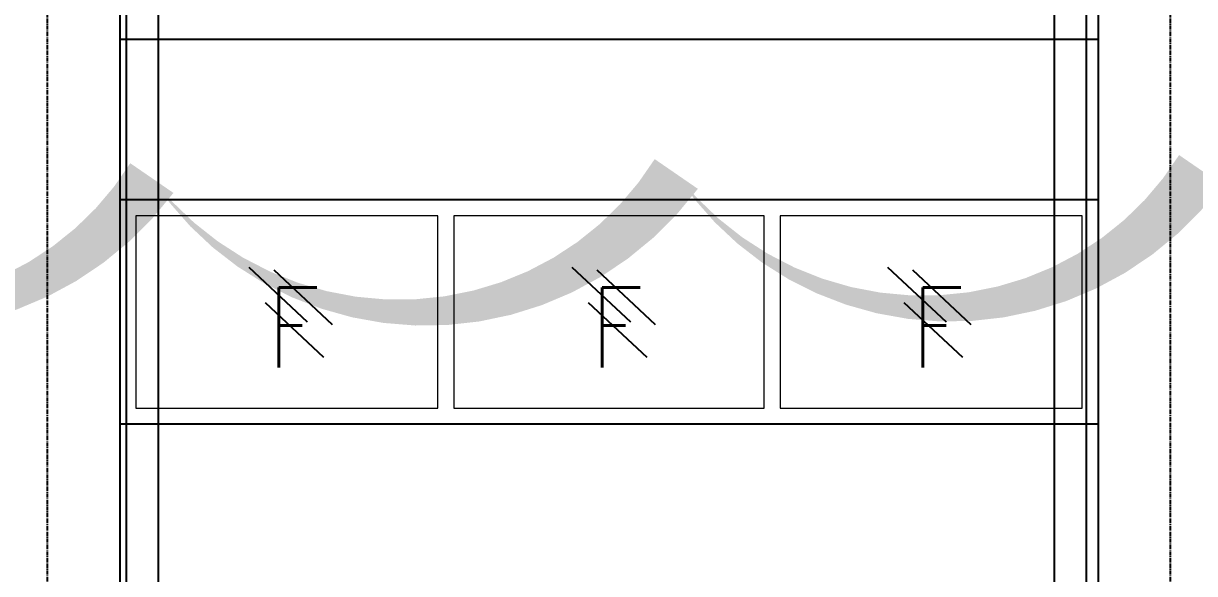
# Model space of a CAD drawing. Header units: inches. Extents: x 102027 to 175311, y -32523 to 10797.
# Drawn here: x 123063 to 126713, y -761 to 955 of the extents above; entities that cross this region are included whole.
import ezdxf

# ---------------------------------------------------------------- set-up
doc = ezdxf.new("R2010")
doc.units = ezdxf.units.IN
doc.header["$MEASUREMENT"] = 0
doc.linetypes.add('CENTER', pattern=[2, 1.25, -0.25, 0.25, -0.25])
doc.layers.add('M-CLOUD', color=2, linetype='Continuous')
doc.layers.add('M-X-BKGD', color=8, linetype='Continuous')
doc.styles.add('SIMPLEX', font='simplex.shx')

msp = doc.modelspace()

# ---------------------------------------------------------------- linework, layer by layer
at = {"layer": 'M-CLOUD'}
msp.add_lwpolyline([(128114.1, 3215.3, 0, 163.4, 0.520567), (126479.7, 3204, 0, 163.4, 0.520567), (124845.3, 3192.7, 0, 163.4, 0.520567), (123210.9, 3181.4, 0, 163.4, 0.520567), (121576.5, 3170.1, 0, 163.4, 0.520567), (119942.1, 3158.8, 0, 163.4, 0.520567), (117726.2, 3143.5, 0, 163.4, 0.520567), (117766.3, 1513.5, 0, 163.4, 0.520567), (118559.8, 434.5, 0, 163.4, 0.520567), (120194.2, 447.3, 0, 163.4, 0.520567), (121828.5, 460, 0, 163.4, 0.520567), (123462.9, 472.7, 0, 163.4, 0.520567), (125097.3, 485.5, 0, 163.4, 0.520567), (126731.7, 498.2, 0, 163.4, 0.520567), (128366.1, 511, 0, 163.4, 0.520567)], format="xyseb", dxfattribs=at)
at = {"layer": 'M-X-BKGD', "color": 8, "linetype": 'CENTER', "ltscale": 10}
for p, q in [((123137.6, -6544.1), (123137.6, 9596.6)), ((126637.6, -6544.1), (126637.6, 9596.6))]:
    msp.add_line(p, q, dxfattribs=at)
at = {"layer": 'M-X-BKGD', "color": 8}
for p, q in [((123362.6, 3455.2), (123362.6, -6394.8)), ((126412.6, 3455.2), (126412.6, -6394.8)), ((123382.7, 2935.4), (123382.7, -6394.8)), ((123482.7, 2935.4), (123482.7, -6394.8)), ((126274.5, 2935.4), (126274.5, -6394.8)), ((126374.5, 2935.4), (126374.5, -6394.8)), ((126412.6, 905.2), (123362.6, 905.2)), ((126412.6, 405.2), (123362.6, 405.2)), ((126412.6, 405.2), (123362.6, 405.2)), ((126412.6, 405.2), (123362.6, 405.2)), ((123764.9, 195), (123947.2, 24.8)), ((123842.6, 186), (124024.9, 15.8)), ((124772, 195), (124954.3, 24.8)), ((124849.7, 186), (125032, 15.8)), ((125755.8, 195), (125938.1, 24.8)), ((125833.5, 186), (126015.8, 15.8)), ((123815.7, 84.5), (123998, -85.7)), ((124822.8, 84.5), (125005.1, -85.7)), ((125806.6, 84.5), (125988.9, -85.7)), ((126412.6, -294.8), (123362.6, -294.8))]:
    msp.add_line(p, q, dxfattribs=at)
at = {"layer": 'M-X-BKGD', "color": 8, "lineweight": 0}
for points in [[(124354.3, 355.2), (123412.6, 355.2), (123412.6, -244.8), (124354.3, -244.8)], [(125371, 355.2), (124404.3, 355.2), (124404.3, -244.8), (125371, -244.8)], [(126362.6, 355.2), (125421, 355.2), (125421, -244.8), (126362.6, -244.8)]]:
    msp.add_lwpolyline(points, close=True, dxfattribs=at)
msp.add_point((124901.8, -294.8), dxfattribs=at)

# ---------------------------------------------------------------- texts
at = {"layer": 'M-X-BKGD', "color": 8, "style": 'SIMPLEX', "width": 0.85}
for p in [(123821.9, -118.5), (124829.7, -118.5), (125829, -118.5)]:
    msp.add_text('F', height=250, dxfattribs=at).set_placement(p)

doc.saveas('drawing.dxf')
